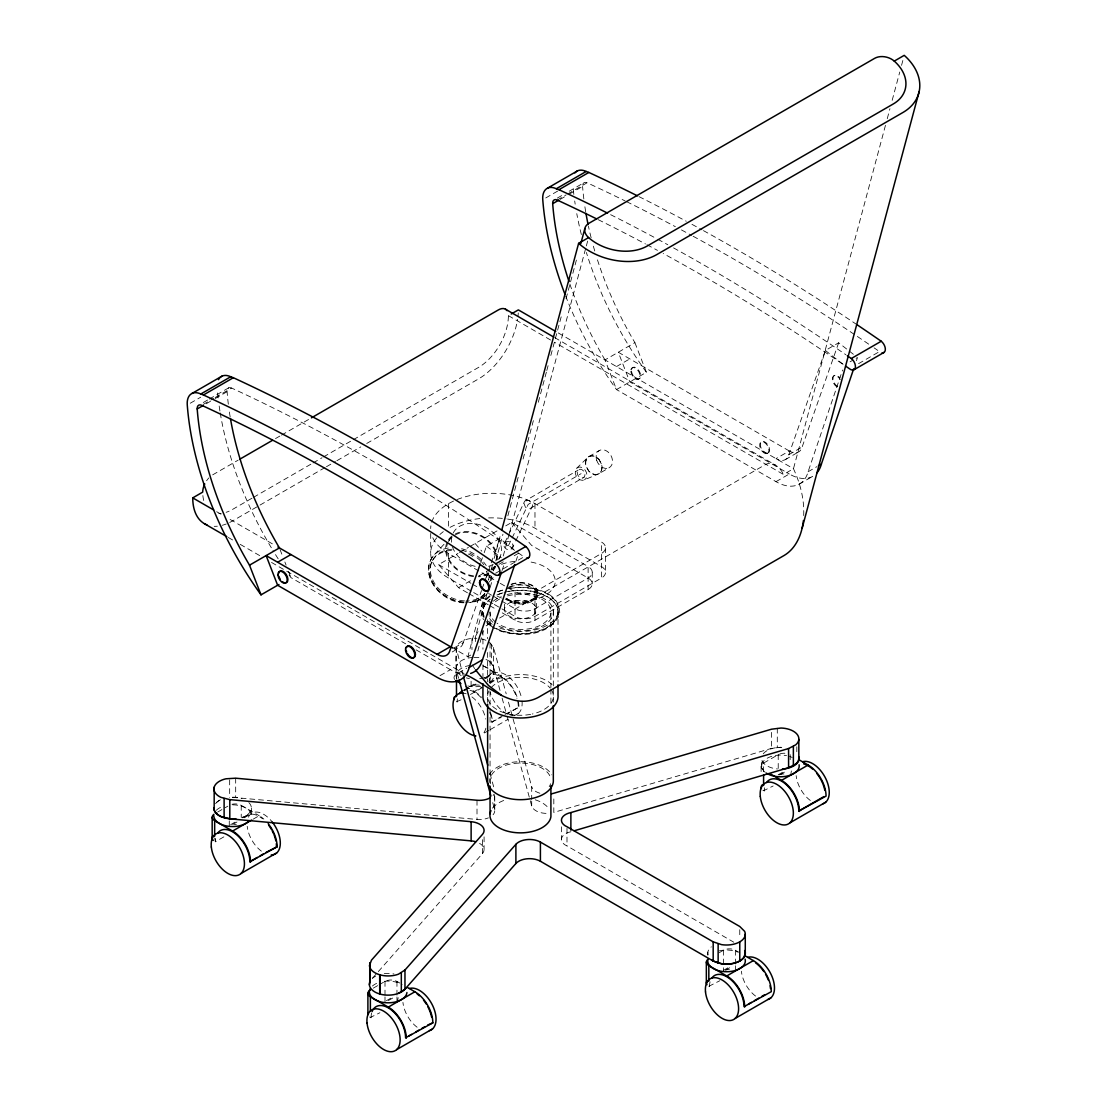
<?xml version="1.0" encoding="UTF-8"?>
<svg xmlns="http://www.w3.org/2000/svg" width="1107" height="1107" viewBox="0 0 1107 1107"><rect width="100%" height="100%" fill="white"/><g stroke="black" fill="none" stroke-linecap="round" stroke-linejoin="round"><path stroke-width="0.75" stroke-dasharray="5 3.75" d="M803.682 515.558C804.443 499.395 800.25 483.302 793.47 468.718L557.222 332.335M557.72 615.547L558.08 613.001M486.831 594.321L475.65 636.068L475.332 642.226M484.824 593.38L467.846 656.714L469.299 659.412M488.395 580.04L490.622 571.71M491.079 570.036L492.407 565.04M494.206 558.371L500.904 533.366M490.415 580.954L492.657 572.61M493.099 570.935L495.341 562.591M495.784 560.917L502.952 534.197M507.864 515.82L518.159 477.408M523.085 459.045L533.38 420.632M538.306 402.256L546.36 372.187M546.803 370.527L548.588 363.843M550.829 355.485L561.567 315.412M566.051 298.71L576.789 258.623M477.823 650.958L483.178 630.962M503.27 555.949L509.082 534.28M509.524 532.619L585.894 247.594M586.35 245.92L588.578 237.59M885.462 125.354L793.47 468.718L783.493 474.474L554.732 342.395M887.261 118.684L889.931 108.694M892.173 100.35L899.756 72.024M901.541 65.355L903.326 58.685M490.207 587.374L492.961 577.37M475.65 636.068L478.902 630.16M502.052 570.548L504.792 562.467M515.89 561.263L518.63 553.182L514.202 555.742M565.594 295.901A248.12 143.246 60 0 0 616.516 389.581L775.993 481.656A46.992 27.135 60 0 0 808.096 471.748L842.579 370.029M856.417 360.73L857.51 357.506L850.121 361.768M480.784 562.425L483.634 554.275M484.202 552.656L486.485 546.138L499.783 538.459L517.273 552.13M454.382 647.789L463.252 642.683L481.517 590.571M482.085 588.938L487.786 572.665M488.367 571.032L499.783 538.459M838.663 342.783L802.132 447.007A18.791 10.849 60 0 1 789.291 450.964L775.993 458.644A18.791 10.849 60 0 0 788.834 454.673L825.365 350.462L838.663 342.783L848.087 350.144M458.616 678.273C455.129 667.798 454.935 655.718 457.357 645.215A18.791 10.849 0 0 1 476.868 638.31M456.209 667.147L457.357 664.394M504.82 542.679L524.676 501.167L578.048 470.157M508.459 545.613L511.379 539.51M512.112 537.974L528.177 504.418L581.078 473.671M512.14 548.463A4.705 4.11 25.6 0 0 509.054 541.461A4.705 4.11 25.6 0 0 504.238 546.789A4.705 4.11 25.6 0 0 512.14 548.463L515.032 542.416M515.751 540.908L532.536 505.788L532.246 503.547L528.745 500.309L524.676 501.167L523.805 503.048L525.493 507.283L529.852 508.667L584.122 477.172M431.107 563.131L431.772 561.941M448.556 541.586L451.019 537.144M498.62 559.395L500.267 556.434M486.153 594.833C481.739 599.51 475.512 602.54 469.036 602.637M372.616 978.048L377.183 972.873M378.331 971.572L482.403 853.649L482.403 839.272M444.018 544.27L433.626 555.52C417.63 575.723 442.357 603.232 464.359 602.789M576.526 468.399L587.443 457.772M489.958 595.774C482.237 600.658 477.864 611.576 483.593 619.588M598.97 459.447L601.364 463.958A9.908 7.528 59.8 0 1 598.721 473.796A9.908 7.528 59.8 0 1 588.744 470.904L586.226 466.434A9.908 7.528 59.8 0 1 588.979 456.527A9.908 7.528 59.8 0 1 598.956 459.419L601.475 463.888A9.908 7.528 59.8 0 1 598.61 473.865L584.538 479.801A7.043 5.355 59.8 0 1 575.294 472.827A7.043 5.355 59.8 0 1 583.403 468.358A7.043 5.355 59.8 0 1 584.538 479.801M588.882 456.596L599.454 450.438A9.908 7.528 59.8 0 1 609.431 453.33L610.912 455.447A9.908 7.528 59.8 0 1 609.196 467.708L598.61 473.865A9.908 7.528 59.8 0 1 588.633 470.973L586.143 466.517A9.908 7.528 59.8 0 1 588.882 456.596A9.908 7.528 59.8 0 1 598.845 459.488M190.266 403.225L200.727 397.192M545.751 197.959L557.72 191.054M203.259 402.533L207.756 399.931M209.251 399.073L228.679 387.851M557.264 198.125L563.242 194.666M569.219 191.22L584.178 182.586M203.204 404.442L213.665 398.395M215.159 397.538L231.612 388.045A2091.58 1207.585 60 0 1 514.547 550.345M557.195 200.035L566.175 194.86M567.67 193.988L587.111 182.766A2091.58 1207.585 60 0 1 625.095 200.92M206.165 403.778L213.637 399.461M215.132 398.589L227.101 391.684A7.043 4.068 60 0 1 231.612 388.045M560.17 199.371L567.642 195.053M569.136 194.195L582.586 186.419A7.043 4.068 60 0 1 587.111 182.766M212.669 474.861L238.102 460.18M275.505 438.58L280.002 435.992M281.496 435.134L309.918 418.723M251.981 498.205L232.608 509.386A42.287 24.409 -60 0 1 226.132 512.306M253.475 497.347L311.593 463.791M313.073 462.934L322.012 457.772M323.507 456.914L351.818 440.558M353.313 439.7L478.487 367.441A42.287 24.409 -60 0 0 508.39 315.647A14.1 8.136 -60 0 0 508.044 312.866M325.001 467.555L232.608 520.899A56.388 32.56 -60 0 1 222.286 525.285M326.482 466.697L335.435 461.536M336.915 460.678L360.757 446.91M366.721 443.464L478.487 378.94A56.388 32.56 -60 0 0 517.592 319.314M634.906 342.644L646.419 372.312L616.516 389.581L605.003 359.913L634.906 342.644A245.408 141.682 60 0 1 596.535 256.921M616.516 366.555L629.8 358.889M467.458 592.785L458.547 587.637L438.607 564.612L458.007 553.417M459.488 552.559L468.441 547.398M469.935 546.526L498.275 530.17M505.733 525.867L511.711 522.421L588.121 566.535L588.121 589.561L534.972 620.252A14.1 8.136 0 0 1 515.032 620.252L498.676 610.801M458.547 587.637L471.969 579.888M479.428 575.585L489.875 569.552M491.37 568.694L503.298 561.803M495.59 573.246L523.998 556.849A2091.58 1207.585 60 0 0 515.904 551.272M858.562 363.663L879.498 351.583A2091.58 1207.585 60 0 0 874.101 347.861M767.4 453.538A6.573 3.791 60 0 0 765.726 443.464A6.573 3.791 60 0 0 759.748 446.232A6.573 3.791 60 0 0 767.4 453.538L768.064 453.15A6.573 3.791 60 0 0 766.404 443.077A6.573 3.791 60 0 0 760.412 445.844A6.573 3.791 60 0 0 768.064 453.15M509.123 588.467L515.032 591.871A14.1 8.136 0 0 0 534.972 591.871L601.419 553.514A14.1 8.136 0 0 0 601.419 542.001L534.972 503.63A61.079 35.272 0 0 0 468.399 495.991A61.079 35.272 0 0 0 430.692 528.565M486.125 625.829L492.103 622.369M499.589 618.052L765.878 464.303C773.336 460.733 780.601 468.178 783.493 474.474M788.834 454.673L802.132 447.007M452.21 651.954L459.599 647.692M785.195 459.682L798.479 452.016M501.803 601.101L515.032 608.739A14.1 8.136 0 0 0 534.972 608.739L588.121 578.048A14.1 8.136 0 0 0 588.121 566.535M494.359 604.491L515.032 616.433A14.1 8.136 0 0 0 534.972 616.433L601.419 578.062L601.419 542.001M470.696 655.067L467.846 656.714L454.396 648.937M440.074 675.63L450.411 669.666A46.992 27.135 60 0 0 464.456 674.177M775.993 481.656L789.291 473.99A46.992 27.135 60 0 0 814.738 474.972M217.581 812.095L227.807 806.187M454.645 679.463A8.455 4.885 0 0 1 456.485 674.135L466.711 668.227M808.096 471.748L816.952 466.628M798.977 484.271L812.261 476.591M230.713 824.632L235.141 822.072M242.53 817.81L246.958 815.25M463.681 690.104L468.109 687.544M469.589 686.7L475.498 683.282M484.354 678.162L488.796 675.616M463.791 690.63L468.178 688.097M232.65 824.494L237.147 821.892M244.619 817.575L250.597 814.129M464.013 690.879L475.982 683.974M484.949 678.799L492.421 674.481M253.268 819.111L259.176 815.693A25.378 14.654 60 0 1 263.826 819.083M465.452 686.215L474.433 691.405L481.808 687.143M489.197 682.881L501.001 676.059A25.378 14.654 60 0 1 517.578 698.406M456.485 701.755L461.577 699.582M470.433 694.463L483.731 686.797M214.661 837.957L215.325 841.79L225.662 835.827M489.917 712.23A24.437 14.1 60 0 1 491.702 722.096L503.519 715.274M505 714.416L518.948 707.124L507.131 713.946M491.702 722.096L501.222 717.364M488.727 730.468L482.735 733.927A23.496 13.561 60 0 0 485.835 728.212M490.221 729.61L508.155 719.246M514.132 715.8L518.63 713.212M373.294 988.15L377.681 985.617M379.148 984.773L385.001 981.397A8.455 4.885 0 0 1 396.956 981.397L399.945 983.127M763.595 771.731L763.595 763.097L778.221 754.656A8.455 4.885 0 0 1 779.051 754.241M386.44 1000.7L392.348 997.282M778.179 774.803L785.569 770.541M388.377 1000.548L395.849 996.231M780.103 774.665L787.575 770.347M369.641 1016.987A8.455 4.885 0 0 0 370.375 1017.471L379.895 1012.739M762.875 790.246A8.455 4.885 0 0 0 763.595 790.716L773.129 785.998M719.066 952.781L723.452 950.249A8.455 4.885 0 0 1 735.408 950.249L739.891 952.836M723.411 970.396L730.8 966.134M725.334 970.258L732.806 965.941M708.826 986.309L719.827 980.733M497.389 591.705L503.533 589.754M505.899 598.167A17.38 10.032 0 0 0 529.949 601.115L539.413 598.029M781.044 747.211L771.524 748.374L553.818 812.427L553.818 796.431M506.508 588.827C524.815 584.344 561.567 589.173 559.63 614.593C548.92 637.438 516.153 637.798 495.77 629.343M232.401 797.331L477.006 819.443A15.346 8.856 0 0 0 488.422 817.865M512.583 601.641L504.695 599.081A34.774 20.078 0 0 0 553.251 587.886A34.774 20.078 0 0 0 527.707 561.553M789.291 450.964L618.301 352.247L629.8 381.901L789.291 473.99M554.635 337.58L775.163 464.898M508.39 315.647L553.237 341.537M507.587 519.058A61.079 35.272 0 0 1 534.972 528.191L601.419 566.549A14.1 8.136 0 0 1 601.419 578.062M432.768 537.698A61.079 35.272 0 0 0 448.584 553.514L498.787 582.503M500.267 583.347L507.643 587.609M438.607 564.612L470.945 583.278M472.412 584.136L478.293 587.526M488.574 593.463L491.522 595.165M492.989 596.009L500.336 600.257M436.739 537.822A61.079 35.272 0 0 0 448.584 578.062L472.205 591.705M473.685 592.563L492.878 603.647M468.953 593.643L488.27 604.796M489.764 605.654L497.195 609.943M216.668 511.697L221.151 514.285M230.118 519.46L273.484 544.492M483.067 665.694L501.001 676.059M228.277 537.462L232.747 540.05M240.205 544.353L261.086 556.406M271.519 562.439L463.888 673.485M289.052 574.962A248.12 143.246 60 0 0 290.92 577.591L405.688 643.845M416.121 649.864L450.411 669.666M570.88 831.758A14.087 8.136 0 0 0 561.609 838.165A14.087 8.136 0 0 0 566.992 845.914L733.816 942.223M232.013 804.277A8.455 4.885 0 0 1 241.229 805.342L259.176 815.693M494.359 628.485L486.748 622.978M849.429 351.196L853.469 354.351M825.365 350.462L844.212 365.172A2091.58 1207.585 60 0 0 663.204 253.503M486.485 546.138L501.291 557.707M489.515 642.268L493.473 647.401L506.203 693.84M489.515 661.446L493.473 666.58L500.295 691.46M511.711 522.421L531.637 545.433L588.121 578.048A14.1 8.136 0 0 1 588.121 589.561M475.152 543.523L481.808 551.189M472.191 664.837L474.654 668.628M596.715 460.374L597.738 462.712A9.908 7.528 59.8 0 0 609.196 467.708M280.016 549.487L282.437 555.728M284.873 561.969L286.076 565.096M288.498 571.337L290.92 577.591M508.487 702.142L531.692 786.731L531.692 799.517M502.108 698.102L506.66 714.693M507.117 716.34L531.692 805.91A15.346 8.856 0 0 0 549.252 813.285M463.169 675.671L456.209 647.969M490.014 773.544L494.566 790.135M492.74 802.672L494.566 809.314A15.346 8.856 0 0 1 493.085 814.724M482.624 611.894L482.984 614.454M796.805 746.727L796.805 753.12M790.177 754.656L790.177 763.29M778.221 754.656L778.221 771.925M777.294 728.198L777.294 747.377M771.524 732.391L771.524 748.374M761.727 767.068L761.727 759.388A18.791 10.849 0 0 0 777.488 768.978M761.118 766.556L761.118 773.461M739.767 929.686L739.767 937.671M735.408 950.249L735.408 964.059M735.408 965.788L735.408 970.964M723.452 950.249L723.452 970.964M707.857 952.062L707.857 955.133M605.543 547.757L605.543 572.305M592.259 572.291L592.259 583.804M566.992 828.34L566.992 845.914M561.429 826.832L561.429 839.632M558.011 610.746L558.011 681.372M553.32 610.884L553.32 686.686M553.32 688.402L553.32 702.184M550.912 613.403L550.912 687.475M550.912 689.191L550.912 704.702M537.365 592.19L537.365 593.726M536.438 594.584L536.438 609.929A15.982 9.23 0 0 1 511.974 617.388A15.982 9.23 0 0 1 513.011 601.433A15.982 9.23 0 0 1 536.438 609.929M534.972 503.63L534.972 528.191M534.972 591.871L534.972 616.433M534.972 608.739L534.972 620.252M531.692 801.122L531.692 805.91M515.032 591.871L515.032 620.252M504.515 604.118L504.515 609.237M494.746 796.307L494.746 810.698M494.566 794.923L494.566 809.314M493.473 647.401L493.473 666.58M493.68 667.646L493.68 675.325M491.48 644.122L491.48 663.301M490.055 612.088L490.055 629.316M490.055 643.098L490.055 682.715M490.055 691.322L490.055 706.833M490.055 708.549L490.055 782.635M487.633 619.768L487.633 638.711M487.633 652.493L487.633 681.787M487.633 688.665L487.633 702.447M484.077 836.837L484.077 849.636M482.943 613.015L482.943 616.461M482.943 630.243L482.943 649.2M482.943 664.698L482.943 676.751M477.006 800.264L477.006 819.443M471.969 638.379L471.969 649.574M471.098 681.234L471.098 686.409A8.455 4.885 0 0 1 480.327 685.358M456.485 647.318L456.347 669.984M456.485 674.135L456.485 679.311M456.139 668.794L456.139 676.46M448.584 503.63L448.584 528.191A61.079 35.272 0 0 1 480.632 518.45M448.584 553.514L448.584 578.062M430.692 533.477L430.692 553.126M396.956 981.397L396.956 995.221M396.956 996.937L396.956 1002.126M385.001 981.397L385.001 995.221M385.001 996.937L385.001 1002.126M251.386 808.027L251.386 815.693A18.791 10.849 0 0 0 232.595 804.844M241.229 805.342L241.229 817.423M235.68 778.193L235.68 797.372M229.661 779.882L229.661 797.455M229.274 820.882L229.274 826.057M596.701 460.346A9.908 7.528 59.8 0 1 599.454 450.438M837.03 386.966A6.573 3.791 60 0 1 832.685 377.058A6.573 3.791 60 0 1 840.268 379.632M837.695 386.578A6.573 3.791 60 0 1 833.156 377.238A6.573 3.791 60 0 1 839.964 377.847M605.003 359.913A245.408 141.682 60 0 1 569.026 281.565M646.419 372.312A248.12 143.246 60 0 1 586.392 252.479M581.355 234.559A248.12 143.246 60 0 1 576.775 213.651M575.17 204.145A248.12 143.246 60 0 1 574.699 200.99M573.841 194.403A248.12 143.246 60 0 1 572.942 185.824M639.002 196.645A2091.58 1207.585 60 0 1 686.229 221.234M691.972 224.334A2091.58 1207.585 60 0 1 702.018 229.841M703.443 230.63A2091.58 1207.585 60 0 1 856.915 324.655M626.617 201.668A2091.58 1207.585 60 0 1 675.353 226.672M681.442 229.924A2091.58 1207.585 60 0 1 691.667 235.459M693.107 236.234A2091.58 1207.585 60 0 1 868.691 344.152M594.75 251.012A245.408 141.682 60 0 1 592.425 242.737M591.138 237.797A245.408 141.682 60 0 1 588.454 226.312M585.672 211.714A245.408 141.682 60 0 1 584.676 205.293M583.832 198.942A245.408 141.682 60 0 1 582.586 186.419M598.237 219.684A2091.58 1207.585 60 0 1 645.45 243.927M646.972 244.744A2091.58 1207.585 60 0 1 657.461 250.376M610.621 214.675A2091.58 1207.585 60 0 1 654.804 237.673M657.766 239.264A2091.58 1207.585 60 0 1 667.798 244.744M673.54 247.899A2091.58 1207.585 60 0 1 845.928 354.78M463.252 642.683A18.791 10.849 60 0 1 453.289 647.941M278.175 558.827A248.12 143.246 60 0 1 273 550.539M271.326 547.757A248.12 143.246 60 0 1 220.168 412.565M219.919 410.988A248.12 143.246 60 0 1 218.992 404.692M218.134 397.939A248.12 143.246 60 0 1 217.304 389.387M230.173 416.979A245.408 141.682 60 0 1 228.955 408.967M228.333 404.207A245.408 141.682 60 0 1 227.101 391.684M439.894 534.515A61.079 35.272 0 0 1 443.312 531.651M488.588 517.91A61.079 35.272 0 0 1 506.051 518.837M217.359 526.199A56.388 32.56 -60 0 1 214.205 526.323M518.27 312.949A56.388 32.56 -60 0 1 518.007 316.09M221.165 513.371A42.287 24.409 -60 0 1 218.799 513.454M203.73 500.475A42.287 24.409 -60 0 1 202.733 493.611M206.608 480.742A14.1 8.136 -60 0 1 208.863 477.933M511.005 584.288A17.38 10.032 0 0 1 535.055 587.236A17.38 10.032 0 0 1 529.949 601.115M501.54 598.029A34.774 20.078 0 0 1 497.209 596.106M486.471 577.024A34.774 20.078 0 0 1 488.533 573.26M491.826 569.814A34.774 20.078 0 0 1 494.635 567.753M501.54 564.349A34.774 20.078 0 0 1 518.657 561.138M507.905 587.706A16.909 9.769 0 0 1 532.854 587.582A16.909 9.769 0 0 1 530.89 601.931A16.909 9.769 0 0 1 506.286 599.551M511.268 584.51A16.909 9.769 0 0 1 534.667 587.388A16.909 9.769 0 0 1 529.686 600.893A16.909 9.769 0 0 1 506.286 598.015M509.607 587.471A15.982 9.23 0 0 1 533.09 588.578A15.982 9.23 0 0 1 529.146 601.987A15.982 9.23 0 0 1 506.356 598.541M509.953 588.467A38.067 21.974 0 0 1 557.776 613.942A38.067 21.974 0 0 1 496.545 626.673M492.214 624.293A38.067 21.974 0 0 1 487.537 620.584M484.146 616.129A38.067 21.974 0 0 1 490.885 595.774M498.081 591.816A38.067 21.974 0 0 1 503.768 589.837M508.473 591.525A37.693 21.766 0 0 1 554.247 602.485A37.693 21.766 0 0 1 541.669 630.16A37.693 21.766 0 0 1 492.477 626.728M490 624.971A37.693 21.766 0 0 1 485.295 619.975M483.828 617.249A37.693 21.766 0 0 1 489.972 599.371M498.288 594.556A37.693 21.766 0 0 1 505.429 592.203M490.069 683.531A37.596 21.697 0 0 1 552.006 684.472M504.294 592.3A37.596 21.697 0 0 1 552.006 600.063A37.596 21.697 0 0 1 544.893 628.389A37.596 21.697 0 0 1 495.327 628.015M491.259 625.538A37.596 21.697 0 0 1 486.554 621.235M484.05 617.236A37.596 21.697 0 0 1 490.069 599.122M496.822 595.013A37.596 21.697 0 0 1 502.827 592.729M507.546 595.912A30.539 17.629 0 0 1 546.913 603.052A30.539 17.629 0 0 1 538.03 626.313A30.539 17.629 0 0 1 497.098 623.227M495.867 622.328A30.539 17.629 0 0 1 489.931 611.894M495.438 601.793A30.539 17.629 0 0 1 500.821 598.389M489.474 774.36A32.892 18.985 0 0 1 520.913 761.713A32.892 18.985 0 0 1 551.756 774.831M551.756 690.422A32.892 18.985 0 0 1 532.259 714.015M530.64 714.347A32.892 18.985 0 0 1 489.668 702.945A32.892 18.985 0 0 1 507.629 678.812A32.892 18.985 0 0 1 550.165 688.111M550.566 783.728A30.539 17.629 0 0 1 549.197 786.703M490.401 783.784A30.539 17.629 0 0 1 515.142 763.332A30.539 17.629 0 0 1 550.553 777.612M492.504 808.152A30.539 17.629 0 0 1 506.12 799.669M535.262 799.794A30.539 17.629 0 0 1 548.145 807.75M507.103 594.542A32.892 18.985 0 0 1 548.38 601.821A32.892 18.985 0 0 1 541.614 626.437A32.892 18.985 0 0 1 498.468 625.995M492.892 622.231A32.892 18.985 0 0 1 487.633 612.877M493.376 601.129A32.892 18.985 0 0 1 501.153 596.521M417.118 1027.227A23.496 13.561 60 0 1 402.934 1002.389M371.039 1017.845A24.437 14.1 60 0 1 371.634 1013.03M397.621 1002.499A24.437 14.1 60 0 1 398.216 997.684M261.39 851.158A23.496 13.561 60 0 1 247.207 826.32M248.397 817.174A23.496 13.561 60 0 1 272.114 821.823M244.218 817.81A24.437 14.1 60 0 1 262.553 818.806M215.325 841.79A24.437 14.1 60 0 1 215.588 838.469M234.144 824.673A8.455 4.885 0 0 1 236.358 824.673M479.58 843.368A15.346 8.856 0 0 1 482.403 853.649M485.959 659.44A18.791 10.849 0 0 1 493.141 670.842A18.791 10.849 0 0 1 477.518 678.965M469.423 678.591A18.791 10.849 0 0 1 466.379 677.885M461.162 675.616A18.791 10.849 0 0 1 457.136 664.684A18.791 10.849 0 0 1 471.969 657.503M473.921 657.378A18.791 10.849 0 0 1 480.092 657.793M481.642 638.974A18.791 10.849 0 0 1 485.945 640.316M215.561 803.682A18.791 10.849 0 0 1 220.404 799.904M493.999 794.245A15.346 8.856 0 0 1 493.085 795.532M539.884 793.235A15.346 8.856 0 0 1 531.692 786.731M707.982 954.898A18.791 10.849 0 0 1 711.344 946.817M718.9 950.955A18.791 10.849 0 0 1 737.594 952.089M372.395 986.046A18.791 10.849 0 0 1 378.207 982.753M384.254 981.342A18.791 10.849 0 0 1 402.132 984.704M372.395 978.38A18.791 10.849 0 0 1 375.577 976.222M384.254 973.676A18.791 10.849 0 0 1 393.967 973.966M216.322 810.269A18.791 10.849 0 0 1 223.199 806.297M248.867 802.603A18.791 10.849 0 0 1 241.99 817.423M216.322 802.603A18.791 10.849 0 0 1 223.199 798.631M232.595 797.178A18.791 10.849 0 0 1 241.99 798.631M483.441 666.22A18.791 10.849 0 0 1 488.879 683.157M480.715 686.215A18.791 10.849 0 0 1 467.86 685.953M457.039 679.241A18.791 10.849 0 0 1 469.105 665.57M763.249 753.839A18.791 10.849 0 0 1 781.736 747.433M765.214 772.312A18.791 10.849 0 0 1 765.311 759.471A18.791 10.849 0 0 1 786.551 755.666M789.54 756.441A18.791 10.849 0 0 1 792.252 757.492M755.569 996.065A23.496 13.561 60 0 1 741.386 971.226M709.49 986.697A24.437 14.1 60 0 1 710.085 981.867M726.192 969.912A8.455 4.885 0 0 1 729.43 969.538M810.338 800.486A23.496 13.561 60 0 1 796.154 775.647M779.965 753.881A8.455 4.885 0 0 1 786.385 753.397M764.259 791.104A24.437 14.1 60 0 1 764.522 787.797M790.841 775.758A24.437 14.1 60 0 1 791.436 770.942M763.595 770.002A8.455 4.885 0 0 1 763.595 763.097M779.051 774.955A8.455 4.885 0 0 1 784.199 773.945M463.404 693.176A23.496 13.561 60 0 1 466.185 693.798M471.942 696.898A23.496 13.561 60 0 1 485.724 719.024M522.02 701.008A23.496 13.561 60 0 1 508.985 714.61M507.56 714.057A23.496 13.561 60 0 1 490.124 692.152M489.073 681.691A23.496 13.561 60 0 1 504.571 674.149A23.496 13.561 60 0 1 521.605 698.309M474.433 691.405A25.378 14.654 60 0 1 481.296 696.94M490.996 713.766A25.378 14.654 60 0 1 492.366 722.47M518.339 701.409A25.378 14.654 60 0 1 518.948 707.124M486.042 678.162A24.437 14.1 60 0 1 502.135 677.512A24.437 14.1 60 0 1 516.969 698.351M517.689 701.243A24.437 14.1 60 0 1 518.284 706.75M457.149 702.142A24.437 14.1 60 0 1 457.412 698.821M469.949 690.27A24.437 14.1 60 0 1 483.067 699.832M484.063 594.763A31.121 24.008 29 0 1 465.397 602.153M463.875 602.097A31.121 24.008 29 0 1 430.153 575.363A31.121 24.008 29 0 1 453.109 550.428M468.413 554.026A31.121 24.008 29 0 1 475.387 558.191M486.291 571.17A31.121 24.008 29 0 1 488.754 579.93M488.865 573.91A27.26 21.033 29 0 1 478.542 576.802M473.547 576.609A27.26 21.033 29 0 1 448.058 559.104A27.26 21.033 29 0 1 452.971 535.221M455.489 533.782A27.26 21.033 29 0 1 483.455 536.826A27.26 21.033 29 0 1 497.417 560.267M495.604 566.95A27.26 21.033 29 0 1 493.265 570.368M489.045 590.543A32.975 25.447 29 0 1 469.589 602.374M463.183 602.319A32.975 25.447 29 0 1 429.239 574.824A32.975 25.447 29 0 1 450.245 547.813M461.577 548.698A32.975 25.447 29 0 1 486.236 565.539M490.595 575.377A32.975 25.447 29 0 1 491.245 582.448M484.728 593.56A31.121 24.008 29 0 1 466.061 600.949M464.539 600.907A31.121 24.008 29 0 1 430.817 574.159A31.121 24.008 29 0 1 453.773 549.238M461.481 550.179A31.121 24.008 29 0 1 480.867 561.235M481.919 562.398A31.121 24.008 29 0 1 483.87 564.805M488.076 572.651A31.121 24.008 29 0 1 489.474 582.033M493.196 564.349A26.319 20.3 29 0 1 483.233 567.144M475.138 566.369A26.319 20.3 29 0 1 452.376 546.512M451.518 542.222A26.319 20.3 29 0 1 452.666 534.183M453.22 532.979A26.319 20.3 29 0 1 487.979 528.537A26.319 20.3 29 0 1 497.444 560.917M488.27 573.232A26.319 20.3 29 0 1 478.307 576.027M473.478 575.834A26.319 20.3 29 0 1 447.726 543.067M448.944 540.7A26.319 20.3 29 0 1 452.5 536.701M454.797 535.138A26.319 20.3 29 0 1 482.32 536.978A26.319 20.3 29 0 1 496.517 560.059M494.774 566.521A26.319 20.3 29 0 1 492.518 569.801M577.245 471.983A4.705 3.57 59.8 0 0 582.503 478.072A4.705 3.57 59.8 0 0 583.5 470.945A4.705 3.57 59.8 0 0 577.245 471.983M630.796 371.44A6.573 3.791 60 0 0 638.172 379.438A6.573 3.791 60 0 0 637.286 369.683A6.573 3.791 60 0 0 630.796 371.44M631.46 371.053A6.573 3.791 60 0 0 638.836 379.051A6.573 3.791 60 0 0 637.95 369.295A6.573 3.791 60 0 0 631.46 371.053"/><path stroke-width="1.5" d="M490.263 797.773A15.346 8.856 0 0 1 477.006 800.264L235.68 778.193L225.994 778.788A18.791 10.849 0 0 0 220.902 797.344L229.799 799.628L471.125 821.698A15.346 8.856 0 0 1 482.403 834.47L371.468 960.17L369.447 965.664A18.791 10.849 0 0 0 398.451 974.188L404.968 970.023L515.89 844.323A15.346 8.856 0 0 1 540.41 842.081L713.185 941.836L721.612 944.645A18.791 10.849 0 0 0 744.637 931.347L739.767 926.49L566.992 826.735A14.087 8.136 0 0 1 561.609 818.986A14.087 8.136 0 0 1 570.88 812.58L788.585 748.54L795.822 744.776A18.791 10.849 0 0 0 781.044 728.032L771.524 729.195L553.818 793.235A15.346 8.856 0 0 1 551.59 793.774M369.447 984.843L369.918 981.784M466.863 675.215C488.035 685.122 512.79 710.998 538.32 697.396L784.185 555.437C796.307 548.2 801.938 533.989 803.419 520.511M501.789 530.032L578.615 243.346L588.578 237.59A42.287 29.903 15 0 0 647.374 245.934L893.238 103.989A42.287 29.903 15 0 0 894.262 61.106L904.225 55.35A56.388 39.866 15 0 1 902.869 112.527L656.991 254.472A56.388 39.866 15 0 1 578.615 243.346M580.815 243.595L584.842 228.568M802.132 528.26L919.184 91.452M480.203 564.044L449.954 650.349A18.791 10.849 60 0 1 437.113 654.32L266.123 555.589L277.636 585.257L437.113 677.332A46.992 27.135 60 0 0 469.216 667.424L501.499 572.153M470.641 673.416A46.992 27.135 60 0 0 482.5 659.758L514.797 564.487M816.911 472.883A46.992 27.135 60 0 0 821.38 464.082L853.677 368.811M398.451 993.38L404.968 989.201L515.89 863.502L515.89 844.323M192.023 393.442L221.926 376.186M547.508 188.176L577.411 170.907M565.027 294.42A248.12 143.246 60 0 1 542.762 199.689A21.144 12.205 60 0 1 556.295 188.744L586.198 171.474L588.841 172.443A2091.58 1207.585 60 0 1 637.48 195.87M278.964 584.496L261.017 594.846A248.12 143.246 60 0 1 187.263 404.954A21.144 12.205 60 0 1 200.81 394.009L230.713 376.754L233.342 377.708A2091.58 1207.585 60 0 1 525.728 546.512A7.043 4.068 60 0 1 529.824 554.053A7.043 4.068 60 0 1 526.572 558.08M200.81 394.009L203.439 394.978L233.342 377.708M556.295 188.744L558.938 189.698L588.841 172.443M261.017 594.846L249.504 565.179A245.408 141.682 60 0 1 197.198 408.953L203.176 405.508M569.026 281.565A245.408 141.682 60 0 1 552.684 203.688L558.675 200.229M239.61 459.308L272.516 440.309M311.413 417.851L498.413 309.891A14.1 8.136 -60 0 1 507.048 310.652M206.981 524.926A56.388 32.56 -60 0 1 192.743 497.873L202.706 492.117A14.1 8.136 -60 0 1 204.767 483.925M511.24 314.001L518.353 309.891L555.728 331.463M249.504 565.179L279.421 547.923A245.408 141.682 60 0 1 230.45 418.584M277.636 562.231L290.92 554.565M203.439 394.978A2091.58 1207.585 60 0 1 495.825 563.781L525.728 546.512M847.27 355.721A2091.58 1207.585 60 0 1 851.325 358.516L881.227 341.247A7.043 4.068 60 0 1 885.323 348.774A7.043 4.068 60 0 1 882.058 352.801M498.773 574.851L528.689 557.582M854.272 369.586L884.175 352.317M437.113 654.32L450.411 646.64A18.791 10.849 60 0 0 451.85 647.387M469.216 667.424L482.5 659.758M818.433 465.784L821.38 464.082M213.928 814.268A8.455 4.885 0 0 0 214.661 820.688L232.595 831.053L251.787 819.969M217.636 833.156A24.437 14.1 60 0 1 237.064 835.079A24.437 14.1 60 0 1 249.878 861.744L257.253 857.482M260.214 855.766L263.162 854.064M266.123 852.362L277.124 846.772L249.878 861.744M240.911 873.575L276.792 852.847M370.375 989.838A8.455 4.885 0 0 0 370.375 996.743L388.322 1007.107L414.904 991.761A25.378 14.654 60 0 1 432.837 1022.84L405.591 1037.799A24.437 14.1 60 0 0 391.311 1009.902A24.437 14.1 60 0 0 372.077 1011.632M771.081 774.319L781.542 780.366L808.124 765.02A25.378 14.654 60 0 1 826.057 796.099L798.811 811.057A24.437 14.1 60 0 0 786.012 784.393A24.437 14.1 60 0 0 766.584 782.469M408.552 1036.097L411.5 1034.395M415.928 1031.835L418.889 1030.133M421.836 1028.417L424.797 1026.715M427.745 1025.013L432.837 1022.84M798.811 811.057L823.926 796.57M396.638 1049.63L432.519 1028.915M789.858 822.888L825.739 802.174M708.106 959.174A8.455 4.885 0 0 0 708.826 965.595L726.773 975.959L753.355 960.613A25.378 14.654 60 0 1 771.288 991.678L744.042 1006.65A24.437 14.1 60 0 0 731.243 979.986A24.437 14.1 60 0 0 711.815 978.062M748.484 1004.091L751.432 1002.389M754.379 1000.673L758.821 998.127M761.768 996.411L764.716 994.709M735.09 1018.482L770.97 997.753M574.173 830.79L788.585 767.718L795.822 763.955A18.791 10.849 0 0 0 798.825 758.613L798.825 739.434M214.177 787.215L214.177 806.394A18.791 10.849 0 0 0 220.902 816.523L229.799 818.82L471.125 840.877A15.346 8.856 0 0 1 475.692 841.735M515.89 863.502A15.346 8.856 0 0 1 540.41 861.26L713.185 961.014L721.612 963.823A18.791 10.849 0 0 0 744.637 950.539M505.47 309.185L553.154 336.722M799.143 759.845L808.124 765.02M192.743 497.873L213.679 509.967M277.968 547.079L452.901 648.079M204.421 523.694L226.783 536.604M455.752 680.556A8.455 4.885 0 0 0 456.485 681.04L460.969 683.628M744.374 955.424L753.355 960.613M407.418 987.444L414.904 991.761M501.167 695.016L488.491 685.482L475.484 669.887M463.625 677.332L487.744 765.241M459.073 679.933L490.927 796.044M793.373 746.422L793.373 765.615M788.585 748.54L788.585 767.718M763.595 775.191L763.595 785.541M745.274 934.156L745.274 953.348M739.767 941.836L739.767 961.014M718.139 943.814L718.139 962.993M713.185 941.836L713.185 961.014M708.826 965.595L708.826 981.134M706.349 962.135L706.349 982.864M570.88 812.58L570.88 830.167M558.011 684.818L558.011 695.154A37.596 21.697 0 0 1 522.449 717.959A37.596 21.697 0 0 1 482.943 697.424L482.943 683.642M553.32 705.629L553.32 779.702A32.892 18.985 0 0 1 522.2 799.655A32.892 18.985 0 0 1 487.633 781.694L487.633 704.177M550.912 785.666L550.912 816.745A30.539 17.629 0 0 1 515.198 832.589A30.539 17.629 0 0 1 490.968 810.67M540.41 842.081L540.41 861.26M490.055 786.081L490.055 813.714M471.125 821.698L471.125 840.877M456.485 681.04L456.485 696.58M404.968 970.023L404.968 989.201M401.315 972.776L401.315 991.969M379.909 974.741L379.909 993.92M379.687 974.755L379.687 993.948M370.375 996.743L370.375 1010.566M369.904 962.73L369.738 982.684L369.738 963.491M367.898 993.297L367.898 1014.012M229.799 799.628L229.799 818.82M224.112 798.479L224.112 817.658M214.661 820.688L214.661 836.228M212.17 817.229L212.17 837.957M574.92 172.927A21.144 12.205 60 0 1 586.198 171.474M856.915 324.655A2091.58 1207.585 60 0 1 881.227 341.247M588.108 224.679A245.408 141.682 60 0 1 585.949 213.319M552.684 203.688A7.043 4.068 60 0 1 557.195 200.035A2091.58 1207.585 60 0 1 596.715 218.937M558.938 189.698A2091.58 1207.585 60 0 1 607.577 213.139M851.325 358.516A7.043 4.068 60 0 1 855.365 367.51A7.043 4.068 60 0 1 849.595 368.839A2091.58 1207.585 60 0 0 845.54 366.057M278.646 573.398A6.573 3.791 60 0 1 286.16 574.353A6.573 3.791 60 0 1 284.928 582.849M283.752 582.503A6.573 3.791 60 0 1 282.534 581.77M280.334 579.376A6.573 3.791 60 0 1 278.909 576.318M480.175 582.268A6.573 3.791 60 0 1 484.396 579.321A6.573 3.791 60 0 1 489.405 586.599A6.573 3.791 60 0 1 486.056 590.82M484.852 590.308A6.573 3.791 60 0 1 481.559 586.862M480.812 585.326A6.573 3.791 60 0 1 480.341 583.763M406.366 647.65A6.573 3.791 60 0 1 412.98 648.384A6.573 3.791 60 0 1 414.461 657.281A6.573 3.791 60 0 1 407.334 653.462M406.656 651.912A6.573 3.791 60 0 1 406.241 650.349M218.494 379.646A21.144 12.205 60 0 1 230.713 376.754M197.198 408.953A7.043 4.068 60 0 1 201.709 405.3A2091.58 1207.585 60 0 1 494.096 574.118A7.043 4.068 60 0 0 499.866 572.776A7.043 4.068 60 0 0 495.825 563.781M588.578 237.59A14.1 9.963 15 0 1 588.924 223.296L874.668 58.325A14.1 9.963 15 0 1 894.262 61.106M409.41 988.468A23.496 13.561 60 0 1 432.685 1005.654A23.496 13.561 60 0 1 429.419 1030.645M388.322 1007.107A25.378 14.654 60 0 1 406.255 1038.186M417.159 994.003A24.437 14.1 60 0 1 419.373 995.788M423.538 1000.188A24.437 14.1 60 0 1 426.292 1004.063M427.883 1006.817A24.437 14.1 60 0 1 431.592 1016.946M367.967 1014.649A8.455 4.885 0 0 1 367.967 1013.375M272.114 821.823A23.496 13.561 60 0 1 280.306 843.659A23.496 13.561 60 0 1 271.243 854.936M232.595 831.053A25.378 14.654 60 0 1 250.542 862.118M268.143 823.65A25.378 14.654 60 0 1 277.124 846.772M268.766 825.365A24.437 14.1 60 0 1 271.395 829.364M272.17 830.762A24.437 14.1 60 0 1 273.54 833.64M274.135 835.079A24.437 14.1 60 0 1 275.864 840.891M276.307 843.7A24.437 14.1 60 0 1 276.459 846.398M213.305 840.393A8.455 4.885 0 0 1 213.305 835.508M406.034 987.638A18.791 10.849 0 0 1 382.358 994.612A18.791 10.849 0 0 1 370.278 980.927M745.108 951.508A18.791 10.849 0 0 1 734.19 963.118A18.791 10.849 0 0 1 711.939 960.032M745.108 959.174A18.791 10.849 0 0 1 727.036 971.725A18.791 10.849 0 0 1 707.857 959.741M406.933 992.522A18.791 10.849 0 0 1 384.738 1002.624A18.791 10.849 0 0 1 370.278 988.606M235.86 818.71A18.791 10.849 0 0 1 213.803 808.027M248.867 821.131A18.791 10.849 0 0 1 227.738 826.182A18.791 10.849 0 0 1 213.803 815.693M799.116 764.799A18.791 10.849 0 0 1 787.921 775.882A18.791 10.849 0 0 1 766.238 773.046M799.116 757.119A18.791 10.849 0 0 1 782.386 769.047M747.862 957.306A23.496 13.561 60 0 1 771.136 974.492A23.496 13.561 60 0 1 767.884 999.483M726.773 975.959A25.378 14.654 60 0 1 744.707 1007.024M755.611 962.841A24.437 14.1 60 0 1 763.872 971.572M765.574 974.271A24.437 14.1 60 0 1 768.313 979.986M770.043 985.797A24.437 14.1 60 0 1 770.486 988.606M706.999 984.732A8.455 4.885 0 0 1 706.999 980.996M802.63 761.713A23.496 13.561 60 0 1 825.905 778.913A23.496 13.561 60 0 1 822.653 803.903M781.542 780.366A25.378 14.654 60 0 1 799.475 811.445M803.654 763.885A24.437 14.1 60 0 1 812.593 769.047M816.758 773.447A24.437 14.1 60 0 1 820.342 778.678M821.103 780.075A24.437 14.1 60 0 1 822.487 782.953M823.082 784.393A24.437 14.1 60 0 1 824.812 790.204M761.408 788.53A8.455 4.885 0 0 1 762.253 784.835M475.872 735.947A23.496 13.561 60 0 1 454.244 712.866A23.496 13.561 60 0 1 463.404 693.176M459.46 693.508A24.437 14.1 60 0 1 462.214 690.962M454.299 699.569A8.455 4.885 0 0 1 454.299 697.036M277.954 575.17A6.573 3.791 60 0 0 285.329 583.168A6.573 3.791 60 0 0 284.457 573.412A6.573 3.791 60 0 0 277.954 575.17M479.511 582.656A6.573 3.791 60 0 0 486.513 591.304A6.573 3.791 60 0 0 486.457 581.964A6.573 3.791 60 0 0 479.511 582.656M405.577 650.736A6.573 3.791 60 0 0 413.243 658.028A6.573 3.791 60 0 0 411.569 647.969A6.573 3.791 60 0 0 405.577 650.736M367.04 1023.103A23.496 13.561 60 0 0 393.538 1051.359A23.496 13.561 60 0 0 390.01 1016.351A23.496 13.561 60 0 0 367.04 1023.103M211.326 847.035A23.496 13.561 60 0 0 237.825 875.305A23.496 13.561 60 0 0 234.297 840.282A23.496 13.561 60 0 0 211.326 847.035M705.505 991.941A23.496 13.561 60 0 0 731.99 1020.211A23.496 13.561 60 0 0 728.461 985.188A23.496 13.561 60 0 0 705.505 991.941M760.274 796.362A23.496 13.561 60 0 0 786.759 824.618A23.496 13.561 60 0 0 783.23 789.609A23.496 13.561 60 0 0 760.274 796.362"/></g></svg>
